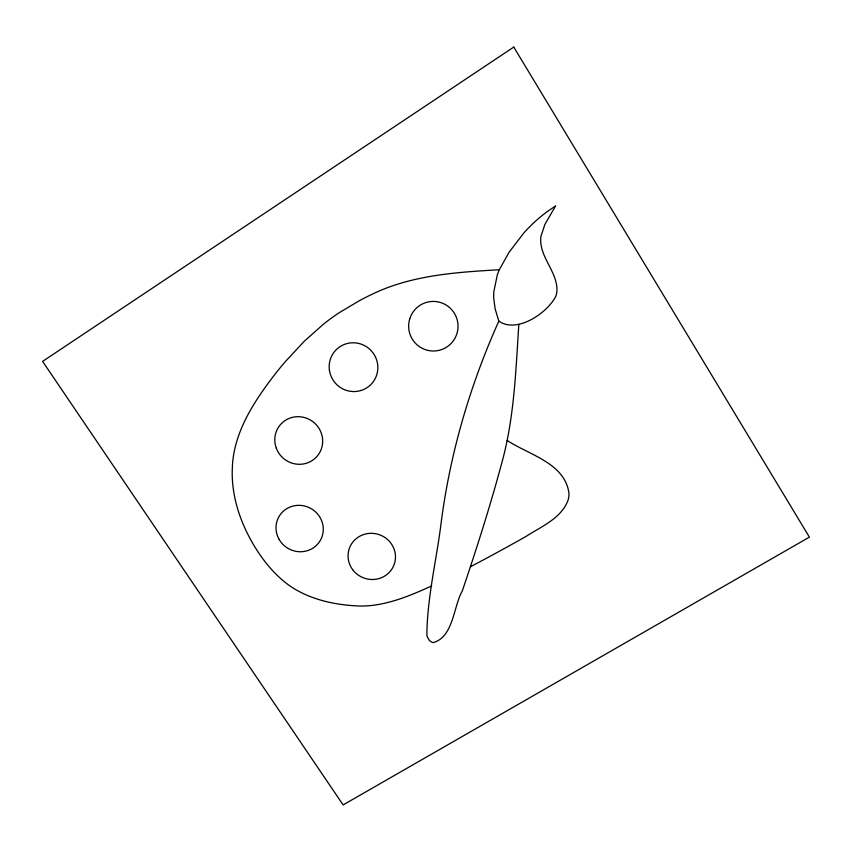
<?xml version="1.0" encoding="UTF-8"?>
<svg xmlns="http://www.w3.org/2000/svg" width="852" height="852" viewBox="0 0 852 852"><rect width="100%" height="100%" fill="white"/><g stroke="black" fill="none" stroke-linecap="round" stroke-linejoin="round"><path stroke-width="1.28" d="M518.825 324.346C515.769 371.206 514.257 418.726 501.434 464.202C489.985 506.876 476.47 548.976 462.348 590.841C453.456 606.091 453.605 636.955 433.306 642.578A5.4 5.155 12.3 0 1 431.73 642.163L429.493 640.555L427.534 637.381A15.847 15.155 11.6 0 1 426.873 635.39C427.14 597.412 436.629 559.775 441.219 522.116C450.303 452.582 470.123 385.051 498.835 321.119L495.118 308.765L493.734 298.392A54.986 54.134 -50.3 0 1 493.84 291.672L497.259 275.079A64.23 63.144 -49.3 0 1 499.155 269.988L509.176 252.139L523.81 233.001A148.205 144.329 -37.9 0 1 547.091 211.722L555.685 205.811L544.886 224.406L540.935 236.355A25.592 25.017 -57.8 0 0 540.69 240.999C541.329 259.083 557.613 272.704 556.952 290.979A21.758 21.449 -53.8 0 1 555.823 296.272C547.346 313.099 516.802 333.867 498.835 321.119M470.41 566.75C489.154 556.942 507.717 546.792 526.121 536.366C541.371 526.472 561.436 518.389 568.124 500.028A24.133 23.515 -5.2 0 0 568.976 493.436C565.089 463.051 528.751 454.808 507.11 440.409M431.613 585.952C412.57 594.621 392.953 602.96 371.994 605.431A98.481 95.594 25.4 0 1 360.96 606.049C337.946 605.378 314.377 600.777 294.419 588.838A87.969 85.179 27.2 0 1 284.611 581.937C272.448 572.033 262.586 559.562 254.439 546.228A174.01 170.602 22.8 0 1 246.313 531.211C239.05 516.024 234.055 499.634 232.628 482.818A123.231 120.1 29.1 0 1 232.202 471.87L232.479 464.617A111.463 108.513 30.7 0 1 234.534 450.058C240.637 421.985 257.112 397.618 274.28 375.136A384.486 367.926 -2.3 0 1 285.186 361.791L304.239 341.301L323.398 324.229A225.279 220.061 8.6 0 1 339.096 312.769L359.938 300.373A307.987 297.391 3.8 0 1 373.453 293.61C412.57 275.047 456.704 272.225 499.261 269.743M513.777 47.073L42.6 361.397L343.122 804.927L809.4 537.122L513.777 47.073M409.769 318.786A24.793 24.676 74.3 0 0 438.78 350.406A24.793 24.676 74.3 0 0 451.475 309.436A24.793 24.676 74.3 0 0 409.769 318.786M329.404 370.119A24.57 24.165 49.2 0 0 368.458 386.67A24.57 24.165 49.2 0 0 362.686 344.73A24.57 24.165 49.2 0 0 329.404 370.119M276.314 448.237A24.218 23.537 39.3 0 0 317.232 456.118A24.218 23.537 39.3 0 0 302.652 417.118A24.218 23.537 39.3 0 0 276.314 448.237M278.913 539.028A23.856 22.983 30.2 0 0 319.851 541.212A23.856 22.983 30.2 0 0 300.149 505.364A23.856 22.983 30.2 0 0 278.913 539.028M352.664 569.647A23.813 22.993 21 0 0 393.486 566.175A23.813 22.993 21 0 0 369.161 533.395A23.813 22.993 21 0 0 352.664 569.647"/></g></svg>
